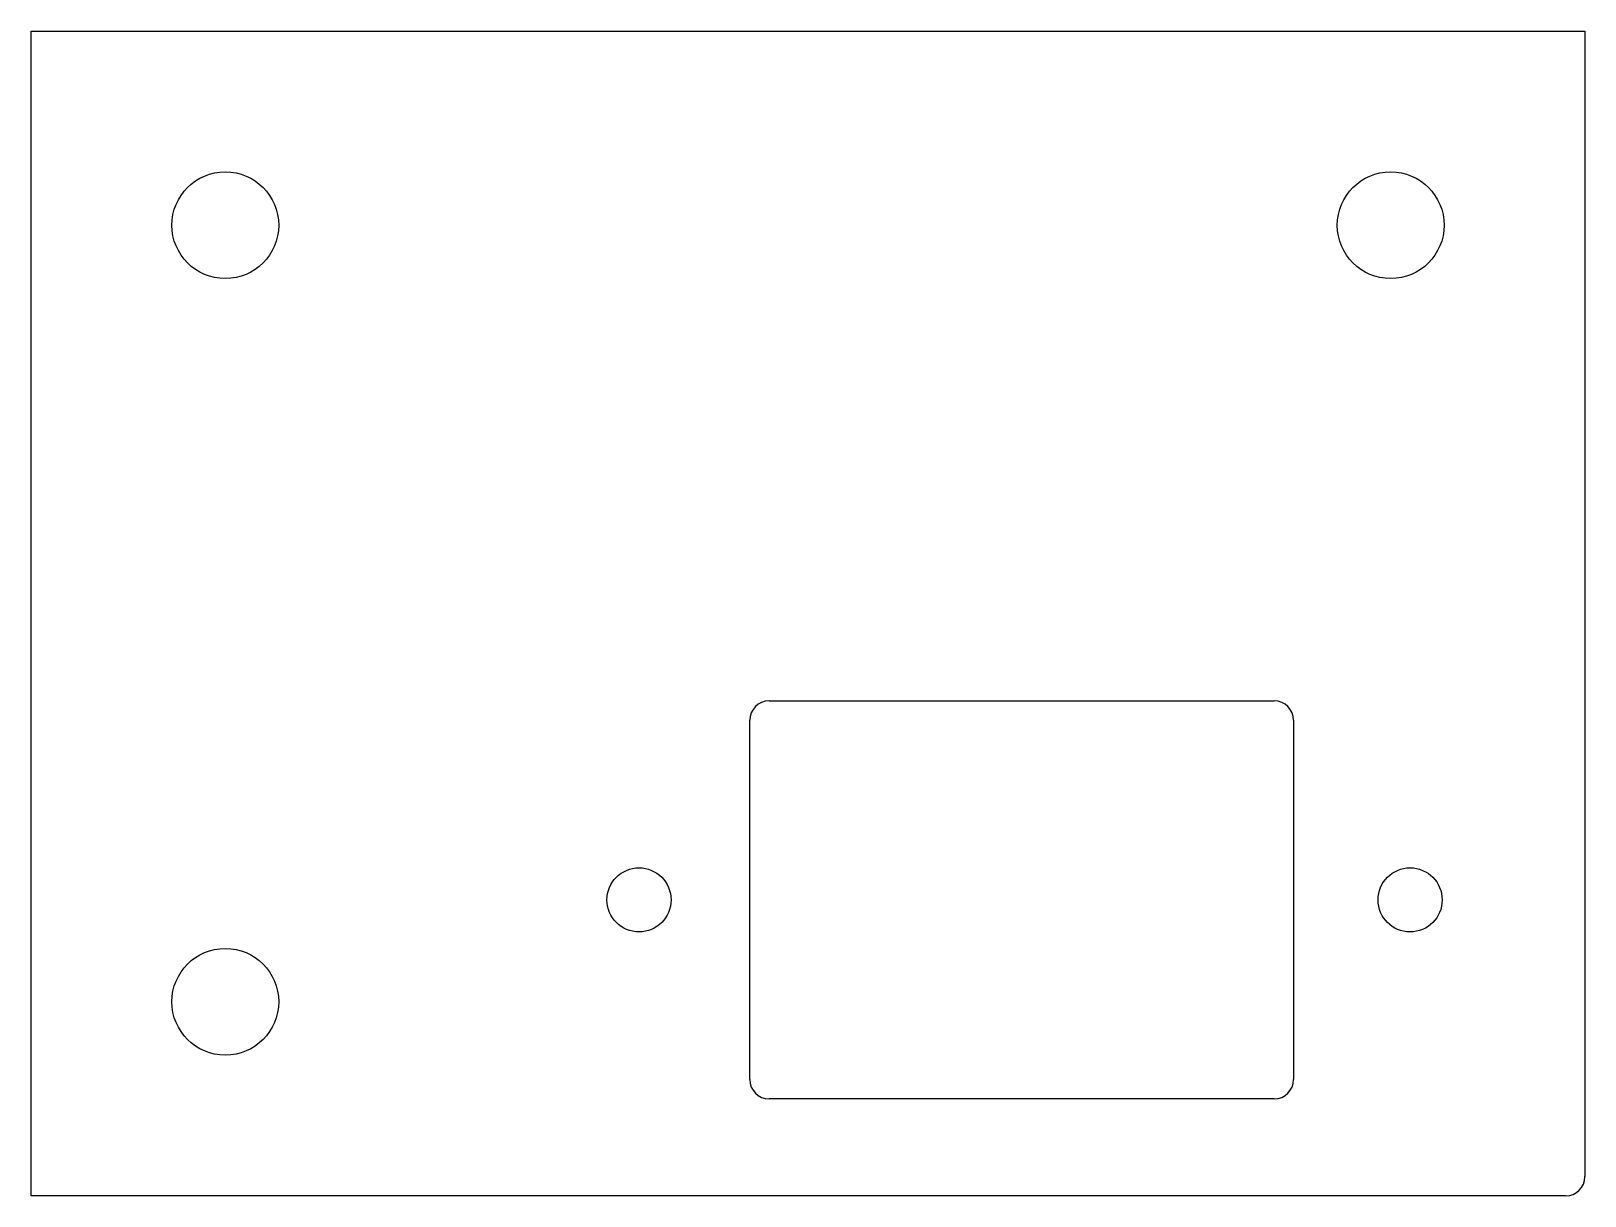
# Model space of a CAD drawing. Header units: millimetres. Extents: x -82 to -2, y -40 to 20.
import ezdxf

# ---------------------------------------------------------------- set-up
doc = ezdxf.new("R2010")
doc.units = ezdxf.units.MM

msp = doc.modelspace()

# ---------------------------------------------------------------- linework, layer by layer
at = {"color": 7, "linetype": 'Continuous', "lineweight": 25}
for p, q in [((-82, -40), (-82, 20)), ((-82, 20), (-2, 20)), ((-2, 20), (-2, -39)), ((-44, -14.5), (-18, -14.5)), ((-45, -34), (-45, -15.5)), ((-17, -15.5), (-17, -34)), ((-18, -35), (-44, -35)), ((-3, -40), (-82, -40))]:
    msp.add_line(p, q, dxfattribs=at)
for centre, radius in [((-72, 10), 2.75), ((-12, 10), 2.75), ((-50.7, -24.75), 1.65), ((-11, -24.75), 1.65), ((-72, -30), 2.75)]:
    msp.add_circle(centre, radius, dxfattribs=at)
for centre, start, end in [((-44, -15.5), 90, 180), ((-18, -15.5), 0, 90), ((-44, -34), 180, 270), ((-18, -34), 270, 0), ((-3, -39), 270, 0)]:
    msp.add_arc(centre, 1, start, end, dxfattribs=at)

doc.saveas('drawing.dxf')
